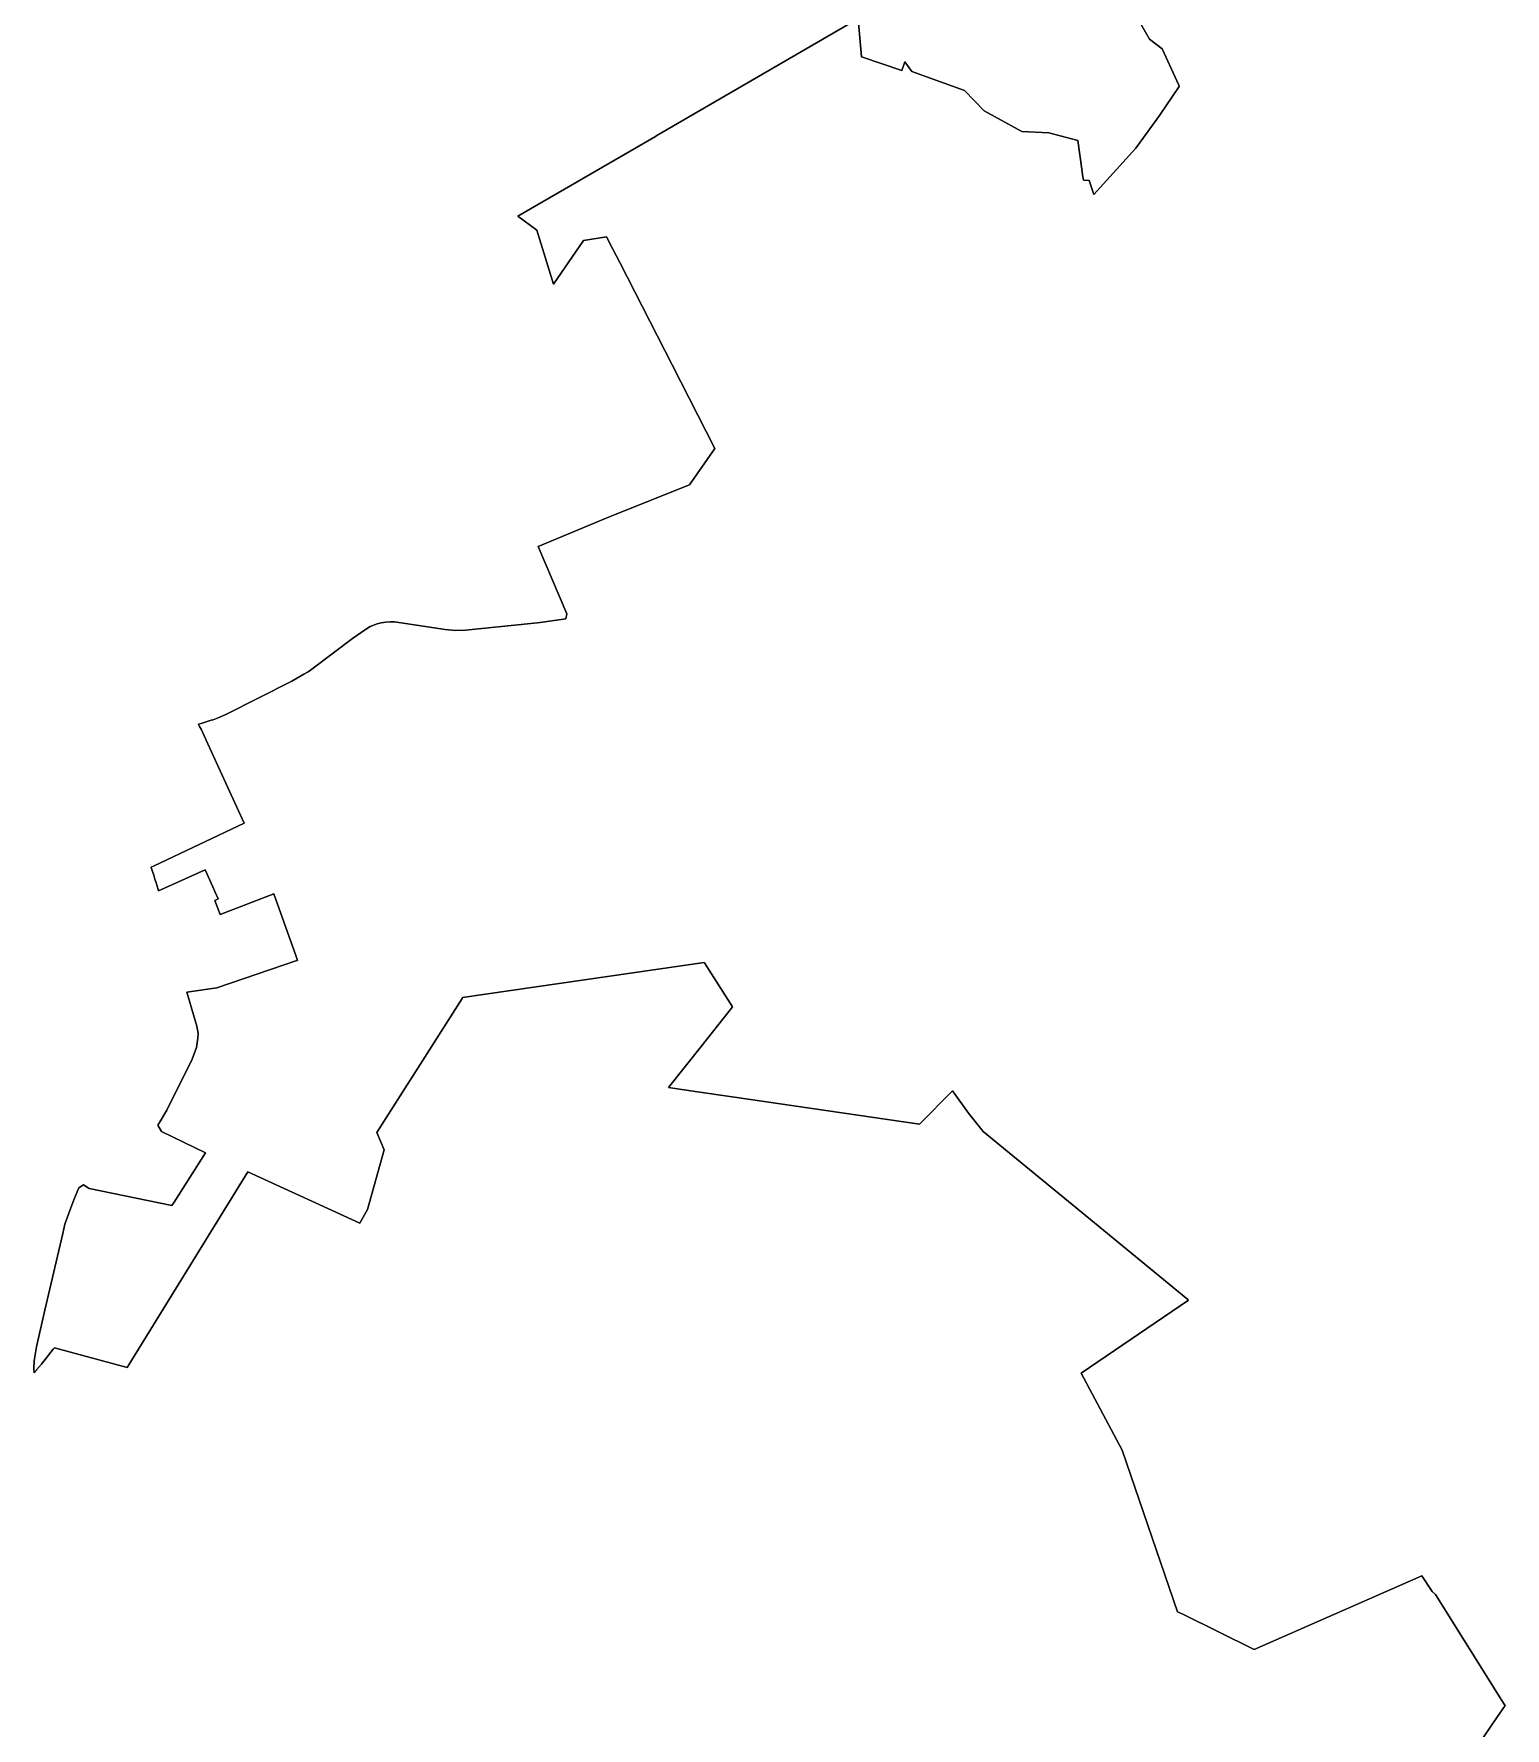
# Model space of a CAD drawing. Header units: inches. Extents: x 1341578 to 1502124, y 557203 to 748561.
# Drawn here: x 1408280 to 1415313, y 708059 to 716160 of the extents above; entities that cross this region are included whole.
import ezdxf

# ---------------------------------------------------------------- set-up
doc = ezdxf.new("R2010")
doc.units = ezdxf.units.IN
doc.header["$MEASUREMENT"] = 0
doc.layers.add('Zipcode', color=7, linetype='Continuous')

msp = doc.modelspace()

# ---------------------------------------------------------------- linework, layer by layer
at = {"layer": 'Zipcode'}
for points in [[(1413532.2, 716276.8), (1413612.4, 716134.3), (1413673.5, 716088.9), (1413752.5, 715914.2), (1413755.1, 715908.5), (1413661.3, 715769.7), (1413546.7, 715613.5), (1413346, 715391.8), (1413324.4, 715459.3), (1413296.6, 715460.2), (1413293, 715485.7), (1413289.3, 715512.6), (1413270.5, 715649.4), (1413132.4, 715686.5), (1413002.6, 715692.7), (1412823.3, 715791.6), (1412728.5, 715888.4), (1412477.3, 715980.1), (1412442.8, 716026.1), (1412429.2, 715985.3), (1412236.4, 716049.9), (1412219.7, 716232.4)], [(1412219.7, 716232.4), (1412236.4, 716049.9), (1412429.2, 715985.3), (1412442.8, 716026.1), (1412477.3, 715980.1), (1412728.5, 715888.4), (1412823.3, 715791.6), (1413002.6, 715692.7), (1413132.4, 715686.5), (1413270.5, 715649.4), (1413289.3, 715512.6), (1413293, 715485.7), (1413296.6, 715460.2), (1413324.4, 715459.3), (1413346, 715391.8), (1413546.7, 715613.5), (1413661.3, 715769.7), (1413755.1, 715908.5), (1413752.5, 715914.2), (1413673.5, 716088.9), (1413612.4, 716134.3), (1413532.2, 716276.8)], [(1412199.7, 716220.8), (1411257.8, 715673.7), (1411250.9, 715669.9), (1410593, 715287.9), (1410684.4, 715221.4), (1410724.4, 715092.4), (1410764.5, 714962.9), (1410906.5, 715172.6), (1411017.8, 715189.5), (1411046.1, 715133.9), (1411080.9, 715066), (1411330.5, 714577.9), (1411535.2, 714177.1), (1411414.2, 714003.4), (1411035.5, 713852), (1410691, 713708.3), (1410828.2, 713386.4), (1410822.7, 713363), (1410699.5, 713344.8), (1410655.1, 713340.3), (1410343.1, 713308.5), (1410296.2, 713308), (1410245.5, 713311.9), (1410004.4, 713348), (1409982.5, 713348.6), (1409963.1, 713347.4), (1409940.2, 713343.8), (1409921.5, 713339), (1409887.2, 713325.6), (1409864.6, 713311.6), (1409802.4, 713268.5), (1409609.4, 713122.8), (1409591.7, 713110.3), (1409571, 713097.9), (1409513.4, 713065.1), (1409198.2, 712905.3), (1409160.2, 712889.1), (1409136.8, 712880.9), (1409128.1, 712877.9), (1409103.3, 712870.1), (1409080.5, 712862.9), (1409067.2, 712858.7), (1409067.3, 712858.6), (1409072.2, 712848), (1409079.4, 712835.7), (1409153.1, 712674.6), (1409284.9, 712386.5), (1409285, 712386.4), (1408855.7, 712182.1), (1408855.7, 712182.1), (1408840.7, 712175.6), (1408841.2, 712173.9), (1408847, 712155.7), (1408852.7, 712137.4), (1408858.4, 712119.1), (1408864.1, 712100.9), (1408869.2, 712084.8), (1408874.3, 712068.8), (1408876, 712063.3), (1409099, 712163.5), (1409135.7, 712081.9), (1409145.7, 712059.5), (1409161.5, 712024.3), (1409144.7, 712016.5), (1409170.7, 711949.3), (1409427.7, 712048.2), (1409532.4, 711753.6), (1409540.9, 711729.8), (1409537.7, 711729), (1409154, 711599.1), (1409010.4, 711578.7), (1409058.9, 711415.8), (1409065, 711380.8), (1409064.2, 711357.5), (1409057.6, 711313.2), (1409036.9, 711257), (1408915.9, 711013.5), (1408880.9, 710954.5), (1408871.9, 710942.1), (1408890.8, 710911.2), (1409101.2, 710810.7), (1408950.2, 710574.1), (1408939.8, 710557.8), (1408544.9, 710639.5), (1408539.5, 710642.6), (1408517.6, 710656.7), (1408495.4, 710642.2), (1408471, 710584.4), (1408445.4, 710516.3), (1408427.6, 710468.1), (1408418, 710424.6), (1408337.2, 710078.8), (1408299.1, 709910.6), (1408292.9, 709882.9), (1408282, 709815.1), (1408280.1, 709778.9), (1408281.7, 709758.2), (1408281.7, 709758.2), (1408282.1, 709758.7), (1408283.7, 709760.7), (1408285.5, 709763.1), (1408286.2, 709763.9), (1408292.3, 709771.4), (1408292.4, 709771.8), (1408316.8, 709799.9), (1408372.9, 709870.6), (1408378.1, 709877.8), (1408378.6, 709877.7), (1408725.5, 709783.5), (1408733.3, 709796.1), (1409303.2, 710718.9), (1409323.2, 710709.8), (1409837.4, 710473.4), (1409839.7, 710477.4), (1409875.5, 710538.4), (1409954.4, 710824.9), (1409918.7, 710907.1), (1410075.3, 711153.2), (1410092.4, 711180.1), (1410326.6, 711548.3), (1410329.3, 711552.4), (1411483.8, 711719.8), (1411485.1, 711717.7), (1411619.9, 711507.4), (1411609, 711493.5), (1411469.2, 711318.1), (1411313.1, 711122.3), (1411451.9, 711102.1), (1411617.8, 711077.8), (1412512.8, 710947.1), (1412671.6, 711105.7), (1412747.7, 710999.2), (1412817.6, 710912.6), (1412818.3, 710912), (1413305.1, 710512.4), (1413795.8, 710108.1), (1413798.8, 710105.7), (1413286, 709756), (1413482.1, 709389), (1413747.4, 708615.8), (1413771.4, 708603.9), (1414112.4, 708435.8), (1414914.9, 708787.2), (1414964, 708711.8), (1414979.5, 708699), (1415297.1, 708191.1), (1415307.6, 708174.7), (1415312.7, 708166.8), (1415272.9, 708110.7), (1415182.7, 707975.9)], [(1415182.7, 707975.9), (1415272.9, 708110.7), (1415312.7, 708166.8), (1415307.6, 708174.7), (1415297.1, 708191.1), (1414979.5, 708699), (1414964, 708711.8), (1414914.9, 708787.2), (1414112.4, 708435.8), (1413771.4, 708603.9), (1413747.4, 708615.8), (1413482.1, 709389), (1413286, 709756), (1413798.8, 710105.7), (1413795.8, 710108.1), (1413305.1, 710512.4), (1412818.3, 710912), (1412817.6, 710912.6), (1412747.7, 710999.2), (1412671.6, 711105.7), (1412512.8, 710947.1), (1411617.8, 711077.8), (1411451.9, 711102.1), (1411313.1, 711122.3), (1411469.2, 711318.1), (1411609, 711493.5), (1411619.9, 711507.4), (1411485.1, 711717.7), (1411483.8, 711719.8), (1410329.3, 711552.4), (1410326.6, 711548.3), (1410092.4, 711180.1), (1410075.3, 711153.2), (1409918.7, 710907.1), (1409954.4, 710824.9), (1409875.5, 710538.4), (1409839.7, 710477.4), (1409837.4, 710473.4), (1409323.2, 710709.8), (1409303.2, 710718.9), (1408733.3, 709796.1), (1408725.5, 709783.5), (1408378.6, 709877.7), (1408378.1, 709877.8), (1408372.9, 709870.6), (1408316.8, 709799.9), (1408292.4, 709771.8), (1408292.3, 709771.4), (1408286.2, 709763.9), (1408285.5, 709763.1), (1408283.7, 709760.7), (1408282.1, 709758.7), (1408281.7, 709758.2), (1408281.7, 709758.2), (1408280.1, 709778.9), (1408282, 709815.1), (1408292.9, 709882.9), (1408299.1, 709910.6), (1408337.2, 710078.8), (1408418, 710424.6), (1408427.6, 710468.1), (1408445.4, 710516.3), (1408471, 710584.4), (1408495.4, 710642.2), (1408517.6, 710656.7), (1408539.5, 710642.6), (1408544.9, 710639.5), (1408939.8, 710557.8), (1408950.2, 710574.1), (1409101.2, 710810.7), (1408890.8, 710911.2), (1408871.9, 710942.1), (1408880.9, 710954.5), (1408915.9, 711013.5), (1409036.9, 711257), (1409057.6, 711313.2), (1409064.2, 711357.5), (1409065, 711380.8), (1409058.9, 711415.8), (1409010.4, 711578.7), (1409154, 711599.1), (1409537.7, 711729), (1409540.9, 711729.8), (1409532.4, 711753.6), (1409427.7, 712048.2), (1409170.7, 711949.3), (1409144.7, 712016.5), (1409161.5, 712024.3), (1409145.7, 712059.5), (1409135.7, 712081.9), (1409099, 712163.5), (1408876, 712063.3), (1408874.3, 712068.8), (1408869.2, 712084.8), (1408864.1, 712100.9), (1408858.4, 712119.1), (1408852.7, 712137.4), (1408847, 712155.7), (1408841.2, 712173.9), (1408840.7, 712175.6), (1408855.7, 712182.1), (1408855.7, 712182.1), (1409285, 712386.4), (1409284.9, 712386.5), (1409153.1, 712674.6), (1409079.4, 712835.7), (1409072.2, 712848), (1409067.3, 712858.6), (1409067.2, 712858.7), (1409080.5, 712862.9), (1409103.3, 712870.1), (1409128.1, 712877.9), (1409136.8, 712880.9), (1409160.2, 712889.1), (1409198.2, 712905.3), (1409513.4, 713065.1), (1409571, 713097.9), (1409591.7, 713110.3), (1409609.4, 713122.8), (1409802.4, 713268.5), (1409864.6, 713311.6), (1409887.2, 713325.6), (1409921.5, 713339), (1409940.2, 713343.8), (1409963.1, 713347.4), (1409982.5, 713348.6), (1410004.4, 713348), (1410245.5, 713311.9), (1410296.2, 713308), (1410343.1, 713308.5), (1410655.1, 713340.3), (1410699.5, 713344.8), (1410822.7, 713363), (1410828.2, 713386.4), (1410691, 713708.3), (1411035.5, 713852), (1411414.2, 714003.4), (1411535.2, 714177.1), (1411330.5, 714577.9), (1411080.9, 715066), (1411046.1, 715133.9), (1411017.8, 715189.5), (1410906.5, 715172.6), (1410764.5, 714962.9), (1410724.4, 715092.4), (1410684.4, 715221.4), (1410593, 715287.9), (1411250.9, 715669.9), (1411257.8, 715673.7), (1412199.7, 716220.8)]]:
    msp.add_lwpolyline(points, dxfattribs=at)

doc.saveas('drawing.dxf')
